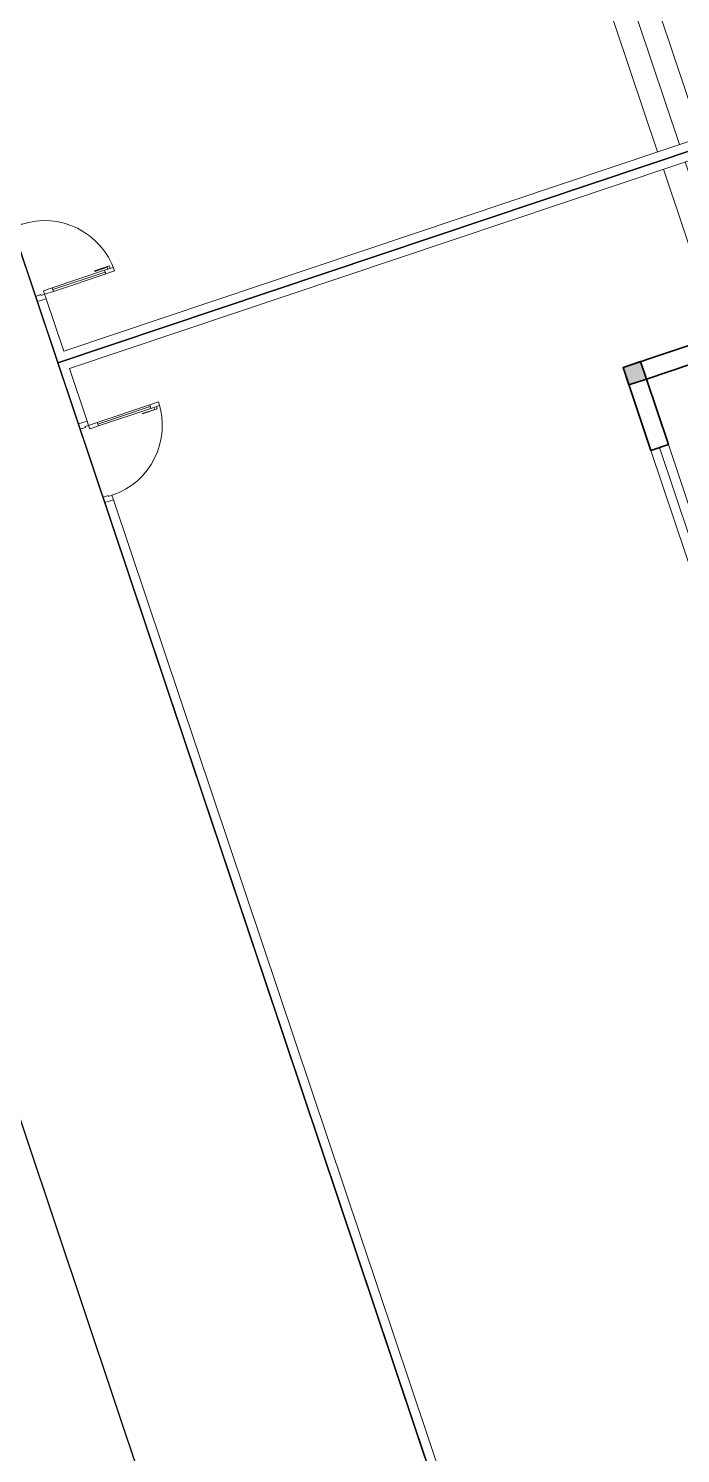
# Model space of a CAD drawing. Header units: metres. Extents: x 568006 to 1139366, y 2064802 to 4131555.
# Drawn here: x 569558.3 to 569565.38, y 2065793.66 to 2065809.12 of the extents above; entities that cross this region are included whole.
import ezdxf
from ezdxf.enums import TextEntityAlignment as Align
from ezdxf.xclip import XClip

# ---------------------------------------------------------------- set-up
doc = ezdxf.new("R2010")
doc.units = ezdxf.units.M
doc.header["$XCLIPFRAME"] = 0
doc.linetypes.add('$AUDIT_BAD_LTYPE2', pattern=[0])
doc.linetypes.add('CENTER', pattern=[2, 1.25, -0.25, 0.25, -0.25])
doc.layers.get('0').update_dxf_attribs({"linetype": 'CONTINUOUS'})
doc.layers.get('DEFPOINTS').update_dxf_attribs({"color": 152, "linetype": 'CONTINUOUS'})
for name, color, linetype, lineweight in [('-CONCRETE', 1, 'CONTINUOUS', 35), ('-DOOR', 137, 'CONTINUOUS', 9), ('-LINE1', 7, 'CONTINUOUS', 18), ('-WALL', 4, 'CONTINUOUS', 35), ('A-KY HIEU', 34, 'CONTINUOUS', 20), ('CUA', 147, 'CONTINUOUS', 5), ('E- RANH GIOI', 1, 'CENTER', 13), ('hung-demlonha', 7, 'CONTINUOUS', 15)]:
    doc.layers.add(name, color=color, linetype=linetype, lineweight=lineweight)
for name, color, linetype in [('datOBt', 42, 'CONTINUOUS'), ('ghi_chu', 7, 'CONTINUOUS'), ('LogDg', 7, 'CONTINUOUS'), ('loKBT', 42, 'CONTINUOUS'), ('ViaHeS', 32, 'CONTINUOUS')]:
    doc.layers.add(name, color=color, linetype=linetype)
doc.styles.add('QH1', font='arialbd.ttf', dxfattribs={"width": 0.8})

# ---------------------------------------------------------------- blocks, each defined once
blk = doc.blocks.new('A$C33BC4D2A')
at = {"layer": 'A-KY HIEU', "color": 0, "const_width": 1.022}
blk.add_lwpolyline([(14.3451, -292.0966), (14.3451, -4.9034), (414.9848, -4.9034), (414.9848, -292.0966)], close=True, dxfattribs=at)
at = {"layer": 'DEFPOINTS', "color": 125}
blk.add_lwpolyline([(0, -297), (420, -297), (420, 0), (0, 0)], close=True, dxfattribs=at)
blk = doc.blocks.new('*U236')
at = {"linetype": '$AUDIT_BAD_LTYPE2'}
for p, q in [((70, 100), (70, 700)), ((90, 700), (90, 100))]:
    blk.add_line(p, q, dxfattribs=at)
for points in [[(50, 700), (90, 700), (90, 800), (50, 800), (50, 700)], [(50, 703), (50, 100)], [(50, 100), (90, 100), (90, 0), (50, 0), (50, 100)]]:
    blk.add_lwpolyline(points)
for points in [[(118, 595), (118, 764), (90, 764), (90, 736), (113, 736), (113, 595)], [(0, 0), (50, 0), (50, -40), (60, -40), (60, -100), (0, -100)], [(900, 0), (850, 0), (850, -40), (840, -40), (840, -100), (900, -100)]]:
    blk.add_lwpolyline(points, close=True)
at = {"linetype": '$AUDIT_BAD_LTYPE2', "ltscale": 0.3}
blk.add_arc((50, 0), 800, 0, 90, dxfattribs=at)
blk = doc.blocks.new('A$C5C575821')
at = {"layer": '-CONCRETE'}
h = blk.add_hatch(color=256, dxfattribs=at)
h.dxf.hatch_style = 1
h.paths.add_polyline_path([(0, 200), (0, 0), (200, 0), (200, 200)])
blk.add_lwpolyline([(0, 0), (200, 0), (200, 200), (0, 200)], close=True, dxfattribs=at)
blk = doc.blocks.new('LUOI M4')
at = {"layer": '-WALL', "xscale": -1}
blk.add_blockref('A$C5C575821', (0, 11700), dxfattribs=at)
blk = doc.blocks.new('A$C5C0A7B32')
at = {"layer": '-DOOR'}
blk.add_lwpolyline([(21.049, 40.193), (21.249, 40.193), (21.249, 38.593), (21.049, 38.593)], close=True, dxfattribs=at)
blk.add_lwpolyline([(21.149, 40.193), (21.149, 38.593)], dxfattribs=at)
at = {"layer": '-LINE1'}
for p, q in [((15.349, 42.443), (15.249, 42.443)), ((15.349, 41.543), (15.249, 41.543)), ((15.349, 41.543), (15.349, 28.184))]:
    blk.add_line(p, q, dxfattribs=at)
blk.add_lwpolyline([(34.249, 43.143), (15.249, 43.143), (15.249, 28.143), (20.249, 23.143), (34.249, 23.143)], close=True, dxfattribs=at)
for points in [[(31.816, 23.143), (31.816, 23.243), (34.149, 23.243), (34.149, 43.043), (15.349, 43.043), (15.349, 42.443)], [(22.149, 41.143), (22.149, 43.043)], [(22.399, 41.143), (22.399, 43.043)], [(22.649, 41.143), (22.649, 43.043)]]:
    blk.add_lwpolyline(points, dxfattribs=at)
at = {"layer": '-WALL'}
for p, q in [((21.049, 40.193), (21.049, 41.143)), ((24.849, 41.143), (21.049, 41.143)), ((21.249, 40.193), (21.249, 40.943)), ((24.849, 40.943), (21.249, 40.943))]:
    blk.add_line(p, q, dxfattribs=at)
blk.add_lwpolyline([(21.049, 40.193), (21.249, 40.193)], dxfattribs=at)
at = {"layer": '-CONCRETE', "xscale": 0.001, "yscale": 0.001, "zscale": 0.001}
blk.add_blockref('LUOI M4', (21.249, 29.243), dxfattribs=at)
at = {"layer": 'CUA', "xscale": 0.001, "yscale": 0.001, "zscale": 0.001, "rotation": 270}
blk.add_blockref('*U236', (15.349, 42.443), dxfattribs=at)
blk = doc.blocks.new('tmbc_khub')
at = {"layer": 'datOBt'}
blk.add_lwpolyline([(-229.727, 140.767), (-233.102, 134.366), (-352.471, 94.306), (-358.802, 97.455), (-368.347, 125.897), (-365.197, 132.228), (-244.037, 172.888), (-237.931, 169.669)], close=True, dxfattribs=at)
at = {"layer": 'LogDg'}
blk.add_lwpolyline([(-223.931, 142.32), (-232.132, 171.211, 0.428104), (-242.373, 176.611), (-366.152, 135.072, 0.414214), (-371.191, 124.942), (-361.646, 96.501, 0.414214), (-351.517, 91.462), (-229.081, 132.551, 0.400458), (-223.931, 142.32)], format="xyb", dxfattribs=at)
at = {"layer": 'loKBT'}
for points in [[(-351.925, 136.682), (-365.197, 132.228), (-368.347, 125.897), (-363.575, 111.676), (-345.562, 117.721)], [(-345.562, 117.721), (-363.575, 111.676), (-358.802, 97.455), (-352.471, 94.306), (-339.199, 98.76)]]:
    blk.add_lwpolyline(points, close=True, dxfattribs=at)
at = {"layer": 'ViaHeS'}
blk.add_lwpolyline([(-229.727, 140.767), (-233.102, 134.366), (-352.471, 94.306), (-358.802, 97.455), (-368.347, 125.897), (-365.197, 132.228), (-244.037, 172.888), (-237.931, 169.669)], close=True, dxfattribs=at)
at = {"layer": 'hung-demlonha', "color": 7, "ltscale": 5, "style": 'QH1', "width": 0.65}
for tag, p in [('BT04', (-109.598, 191.643)), ('BT06', (-305.798, 171.199)), ('BT05', (-282.572, 137.244))]:
    blk.add_attdef(tag, text='', height=3.96, rotation=0, dxfattribs=at).set_placement(p, align=Align.CENTER)
at = {"layer": 'ViaHeS', "rotation": 18.551499734034}
blk.add_blockref('A$C5C0A7B32', (-364.305, 65.924), dxfattribs=at)
at = {"layer": 'ViaHeS', "xscale": -1, "rotation": 198.5514997265855}
blk.add_blockref('A$C5C0A7B32', (-391.757, 147.727), dxfattribs=at)

msp = doc.modelspace()

# ---------------------------------------------------------------- block references
at = {"layer": 'E- RANH GIOI', "extrusion": (-2.4685e-06, 4.62064e-06, 1), "xscale": 2.114336868039268, "yscale": 2.114336868039268, "zscale": 2.114336868039268}
msp.add_blockref('A$C33BC4D2A', (569313.502, 2066206.266, 8.139), dxfattribs=at)

# ---------------------------------------------------------------- next in the draw order: block references
at = {"layer": 'ghi_chu'}
ref = msp.add_blockref('tmbc_khub', (569922.191, 2065693.817), dxfattribs=at)
XClip(ref).set_block_clipping_path([(-391.9901366149, 0), (0, 477.830198009)])

doc.saveas('drawing.dxf')
